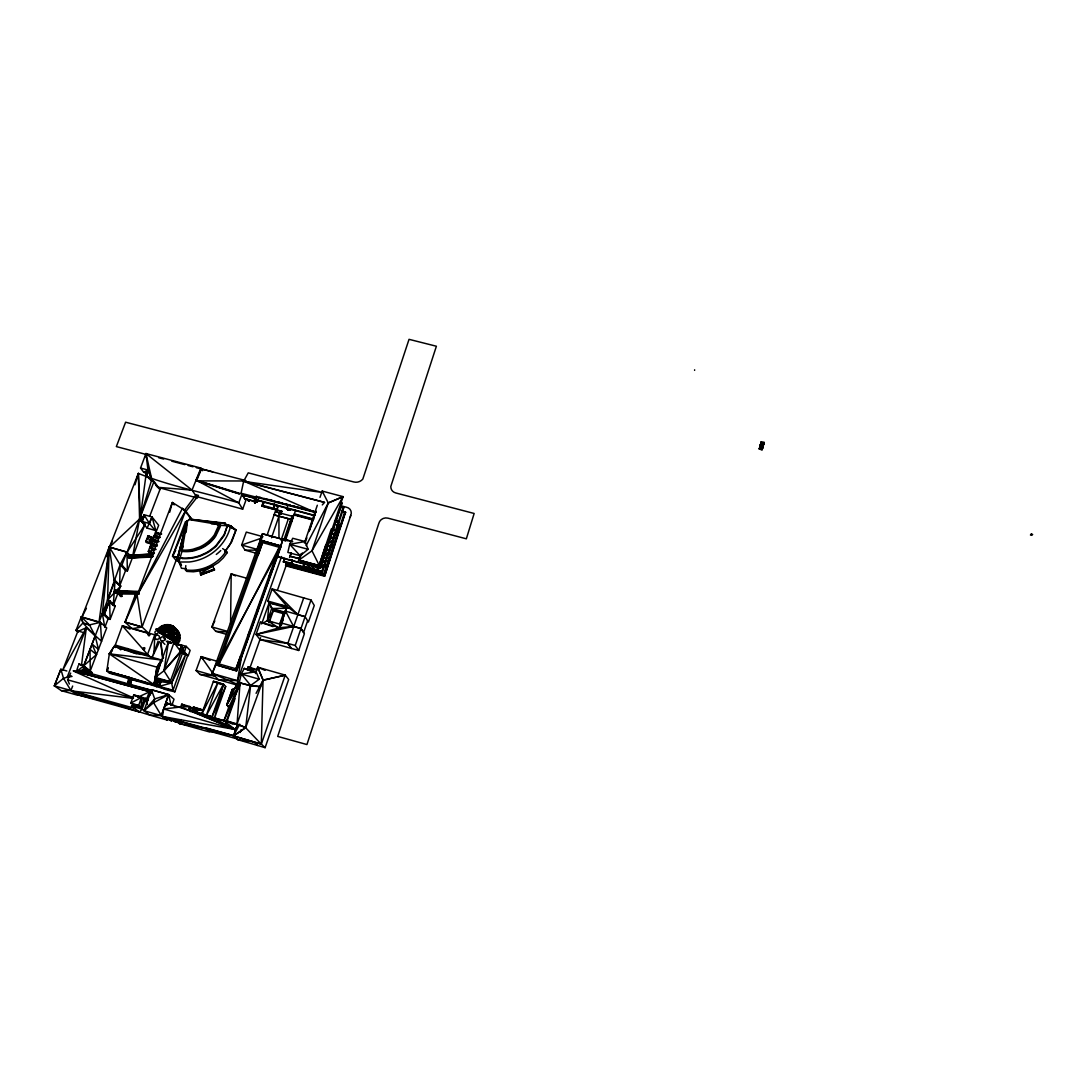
<?xml version="1.0" encoding="UTF-8"?>
<svg xmlns="http://www.w3.org/2000/svg" width="1087" height="1087" viewBox="0 0 1087 1087"><rect width="100%" height="100%" fill="white"/><g stroke="black" fill="none" stroke-linecap="round" stroke-linejoin="round"><path stroke-width="1.5" d="M230.566 623.884L231.191 573.895L248.04 578.61M159.218 630.65L164.395 627.077L170.374 627.933C174.124 630.514 176.189 635.542 173.309 639.618L175.917 641.194C178.676 637.145 178.54 631.37 175.048 627.797L175.455 628.707C180.456 631.683 181.583 638.898 178.214 643.504M118.021 591.491L119.108 590.499L118.021 591.491L119.108 590.499L121.948 594.331L120.956 594.385M106.526 556.639L109.257 547.006L107.545 600.038L109.57 600.649L115.249 606.043L107.545 600.038L120.086 564.669L121.893 565.158L127.383 570.947L126.934 552.047L120.086 564.669L119.692 585.771L120.671 586.056L113.252 605.445L115.249 606.043L110.127 619.373L108.143 618.788L102.355 613.544L109.257 547.006L126.921 552.047L132.342 557.998L127.383 570.947L125.603 570.471L120.086 564.669L109.257 547.006L81.797 617.28L98.999 622.226L101.336 624.291M154.001 653.233L154.816 634.808L122.342 625.772L115.263 645.094L120.766 649.849M120.793 595.676L120.725 596.437L117.858 592.782L118.918 592.782L121.785 596.437L120.725 596.437L117.858 592.782L121.839 595.662L117.79 593.556L118.959 592.809L121.785 596.437L117.899 592.809M130.358 686.155L130.861 677.921L128.823 677.337L127.315 684.878L130.861 677.921L129.502 685.476M694.607 370.368L694.634 369.797M151.188 693.126L151.406 689.742L168.634 694.62L174.002 699.199L171.895 705.286M118.891 593.584L118.918 592.782L117.79 593.556M121.948 594.331L122.016 593.393L120.97 593.461M202.291 570.539L193.418 571.789L186.692 571.395L185.442 569.887L185.809 565.607M263.108 623.096L267.429 620.595L269.087 602.85L267.837 601.043L272.158 588.923L311.031 599.983L314.279 605.486L308.409 622.036L305.094 616.682L285.501 611.111L279.699 627.675L256.056 634.441L260.01 639.55L298.708 650.474L304.387 633.667L300.99 628.503L281.329 622.973M269.359 619.631L269.06 622.837L273.299 610.799L269.087 602.85L287.117 606.478L297.756 614.59L305.094 616.682L311.031 599.983M135.033 597.972L135.345 594.738L137.152 595.241L142.084 626.982L125.059 622.117L135.345 594.738M234.412 734.255L235.186 729.54L223.949 720.763L228.65 707.501L226.83 704.729L237.645 682.487L250.621 685.489L245.703 727.543L233.488 735.926L237.591 739.622L265.106 747.666L288.666 679.511L285.229 675.122L257.687 667.201L255.431 673.587M145.59 456.676L145.971 453.564L200.946 468.089L202.658 470.739M186.094 532.399L187.548 520.85L189.559 519.151L225.077 523.119L226.653 525.483M81.511 665.162L86.335 627.688L77.748 631.547L62.638 670.299L86.335 627.688L101.58 641.316L90.248 670.883L92.178 674.388L85.099 669.008L83.142 665.448L78.753 664.13L83.658 665.842L96.485 654.578L92.042 644.102L100.412 622.335L81.28 616.832L76.008 630.406M212.617 471.799L201.435 468.85L196.068 480.114L242.007 494.082L245.852 500.455L242.673 509.151L238.773 502.86C205.361 492.819 170.455 486.365 138.348 473.416L109.447 547.196L127.097 552.237L140.427 516.678L145.93 475.522L147.968 470.019L145.971 453.564L192.019 490.101L197.467 497.995L157.764 487.316L151.759 479.285L147.968 470.019L140.536 468.049L145.971 453.564L151.759 479.285L153.376 481.989M162.67 661.086L161.515 660.013L114.203 646.398L109.339 653.844L106.811 671.005L109.488 673.138L128.66 678.668L126.092 676.576L106.811 671.005L107.966 667.866M168.39 642.091L171.515 642.947L168.39 642.091L163.988 670.761L171.651 682.989L173.064 690.259L174.871 691.848L187.643 655.678L180.551 651.29L173.974 642.553L168.39 642.091L155.292 677.541L157.547 679.511M130.209 679.117L147.465 684.09L154.041 684.633L156.936 667.16L161.515 660.013L109.339 653.844L114.203 646.398L136.446 653.776M112.409 650.678L109.339 653.844L154.041 684.633L156.949 667.16L161.515 660.013L154.041 684.633L106.811 671.005L108.306 668.179M239.765 683.152L237.469 680.679L242.306 652.309M259.929 548.826L262.497 533.799L287.253 540.592L262.497 533.799L256.614 553.256M281.737 624.631L283.952 611.981L286.112 610.12M130.63 684.647L131.704 678.614M226.558 525.918L224.968 523.554L189.437 519.654L220.09 524.736L215.036 535.864A34.295 31.469 -27.2 0 1 212.359 539.206A32.868 30.164 -27.2 0 1 207.59 543.609L205.783 544.913A33.439 30.681 -27.2 0 1 200.062 548.065L193.894 550.131A33.683 30.898 -27.2 0 1 189.641 550.864A33.439 30.681 -27.2 0 1 181.407 550.796L180.632 549.859A33.384 30.64 -27.2 0 0 188.893 549.927A33.738 30.952 -27.2 0 0 193.16 549.18L199.342 547.114A33.493 30.735 -27.2 0 0 205.076 543.948L206.883 542.658A32.923 30.205 -27.2 0 0 211.666 538.242A34.363 31.523 -27.2 0 0 214.356 534.886L219.411 523.73L220.593 525.32L220.131 527.005L215.539 536.434A34.254 31.428 -27.2 0 1 211.381 541.353A32.827 30.123 -27.3 0 1 208.106 544.179L206.313 545.47A33.398 30.653 -27.3 0 1 200.592 548.622L194.424 550.688A33.643 30.871 -27.2 0 1 188.024 551.598A33.289 30.545 -27.3 0 1 181.937 551.367L187.168 520.809L176.95 559.805L180.578 564.221M183.744 654.456L186.217 646.357L181.611 645.094L179.708 650.474L182.711 653.45L179.763 650.488L181.611 645.094L184.274 651.887L188.214 655.841L190.13 650.366L186.217 646.357L179.763 650.488L184.274 651.887L179.763 650.488M243.665 481.079L241.083 493.24L315.61 512.507L243.665 481.079L324.524 502.384L322.295 504.911M291.696 564.248L292.566 560.158M305.039 541.53L289.713 544.329L287.838 552.4L300.148 555.729L308.124 549.302L305.039 541.53L292.716 538.269L289.713 544.329L300.148 555.729M140.536 468.049L143.701 472.261L147.968 470.019L151.759 479.272L151.419 480.753L154.014 481.473L159.979 489.476L149.666 516.325M139.136 594.018L117.45 593.597L116.662 592.823L117.097 590.948L139.041 591.369M211.449 523.866L225.077 523.119L226.612 525.66M250.621 685.489L259.263 679.226L256.07 671.78L244.276 668.396L241.328 674.008L239.222 682.568L251.07 685.992L260.69 686.644L250.621 685.489L237.075 723.969L245.716 727.543L226.449 720.885L240.064 682.446L237.075 723.969L226.436 720.871M186.842 521.692L177.439 559.873L181.488 565.335M187.168 520.809L177.439 559.873L181.067 564.289M341.44 505.903L346.305 507.181A6.44 6.019 -19.4 0 1 350.748 515.387L277.701 736.415L306.942 744.554L378.779 523.499A7.215 6.794 -17.2 0 1 387.91 518.146L466.35 538.812L474.149 513.472L395.709 492.941A6.97 6.536 -14.7 0 1 390.817 486.432L436.39 346.237L409.038 339.334L362.813 479.095A8.37 7.799 -17 0 1 353.832 481.976L125.603 422.204L116.35 446.594L147.329 454.76M761.28 441.702L759.297 449.053L762.123 449.76L764.107 442.409L761.28 441.702L759.405 448.659L762.245 449.311L759.46 448.496M187.548 520.85L176.95 559.805L178.771 555.24M209.777 567.903L218.405 562.536L223.256 557.944L227.332 552.59L224.941 551.136A41.089 37.773 -27.3 0 0 230.39 543.758L235.906 530.021L230.648 525.823L227.645 524.939L224.017 534.777L216.123 545.361A38.507 35.341 -27.3 0 1 214.153 547.196L209.859 550.498A36.387 33.412 -27.4 0 1 205.552 553.079L200.266 555.443A38.29 35.137 -27.3 0 1 197.712 556.299A42.814 39.281 -27.2 0 1 189.858 557.903L186.801 558.12A36.781 33.751 -27.4 0 1 182.263 558.066L179.545 557.753L182.643 558.514M169.721 512.222L172.344 502.439L185.564 510.768L191.529 518.961L189.451 517.412M762.218 449.366L764.107 442.409M186.257 568.759L181.475 568.27L178.961 562.02L181.937 551.367M285.174 539.587L291.968 516.189L275.133 511.719L274.046 514.858L290.895 519.341L291.941 521.298L285.161 541.258M135.005 484.775L138.348 473.416L140.427 516.678L142.873 519.939L139.571 519.015L109.447 547.196L112.464 541.217M350.245 517.113L350.748 515.387M145.305 524.138L141.419 521.271L143.824 517.466L140.413 516.678L151.419 480.753L145.93 475.522L151.759 479.285M165.115 631.506L163.865 633.327L161.175 631.696L165.115 631.506L164.395 633.857L161.175 631.696L162.439 629.876L165.645 632.036M78.264 665.665L76.321 671.793L83.577 673.804L84.786 667.038L83.142 665.448L78.753 664.13M170.632 637.675L171.366 635.324L168.675 633.694L167.425 635.515L170.632 637.675L171.366 635.324L167.425 635.515L170.102 637.145L171.366 635.324M342.242 511.243L345.353 512.031M759.691 447.599L762.503 448.32M760.261 445.507L763.047 446.322M760.669 444.012L763.454 444.841M760.805 443.523L763.617 444.23M759.297 449.053L762.136 449.705M759.555 448.102L762.381 448.809M762.911 446.825L760.098 446.105M304.795 563.501L303.871 566.64L321.82 571.449L342.948 507.942L340.19 507.221M291.343 563.283L283.598 561.205L283.354 561.911L322.391 572.496L343.805 507.697L340.53 506.841M323.668 574.507L286.194 564.37L323.668 574.507L326.222 566.816L322.921 565.824M323.885 564.873L326.643 565.62L339.81 525.619L337.459 534.315M340.258 525.564L344.688 511.868L341.957 511.148M326.983 566.286L324.021 575.227L286.071 565.05M324.334 575.634L285.514 565.226L286.03 565.879L286.683 562.319L286.058 565.906L324.646 576.232L340.734 525.524L337.473 524.695M341.236 510.972L345.517 512.086L340.91 525.931L337.677 525.103M324.646 576.232L345.517 512.086M312.377 568.909L313.029 566.069M313.409 565.811L312.404 568.8M317.757 566.966L316.942 570.131L318.111 567.183M318.912 565.43L300.107 560.403L319.021 565.648L325.842 544.682M319.021 565.648L331.277 528.948M320.42 568.284L342.011 502.955L320.42 568.284L277.185 556.721L283.041 538.975L292.512 541.503M292.593 560.607L291.642 563.718L302.933 566.735L303.884 563.623M304.537 563.324L303.219 567.224L304.469 563.215M303.871 566.64L304.876 563.637M309.469 564.751L308.64 567.917L309.564 564.778M135.372 695.327L145.821 698.452L142.071 709.172L139.421 711.999L77.856 694.865L72.299 690.992L149.775 715.11L166.841 719.961L167.303 718.589M305.257 542.535L306.847 537.82M308.98 531.543L315.869 511.121M309.618 530.198L315.977 511.352M300.664 554.044L298.504 560.335L319.605 566.11L343.084 496.637L322.173 491.066L320.013 497.357M289.522 557.577L291.153 552.767M299.224 558.704L290.161 556.286L291.153 553.351M291.955 560.063C293.327 566.137 280.106 562.59 284.848 558.161L283.49 562.074L284.617 558.922M292.349 560.294L291.099 563.976L292.349 559.982M322.173 491.066L328.274 502.941L311.996 550.837L298.504 560.348L302.322 552.984M298.708 650.474L295.229 645.501L300.99 628.503M281.057 540.239L288.422 518.689L290.895 519.341L291.941 521.312L293.87 514.45L312.839 519.491L293.857 514.464L291.696 520.85L293.938 514.627M280.99 545.579L283.041 538.975M284.074 539.356L290.895 519.341L274.087 514.885L267.185 534.913M295.582 510.143L294.414 513.947L313.858 519.097M304.428 543.024L317.322 505.238M176.936 721.333L176.583 722.312L175.252 721.931L175.591 720.939M271.533 537.752L278.938 516.176L278.965 537.997M280.663 514.151L281.669 511.243L261.899 505.998L263.421 501.623M280.745 514.3L281.669 511.243L279.97 514.178M287.579 509.803L287.416 509.137M286.533 562.264L285.922 565.743M127.315 684.878L128.728 680.761M161.365 715.64L168.634 694.62L151.406 689.756L144.068 710.721L161.365 715.64L167.344 720.083L167.846 718.752M274.4 503.607L273.829 508.417M274.603 503.974L273.516 508.349L274.481 505.17M276.981 506.243L275.921 505.958M275.867 512.507L276.791 509.681L276.791 511.855M277.987 506.229C274.943 513.512 281.207 503.594 274.739 505.373M307.648 620.759L303.586 632.525L300.977 628.558L293.626 626.452L279.699 627.675L260.391 622.212L256.056 634.441L295.229 645.501M134.38 704.498L131.527 706.02L142.057 709.172L149.775 715.11L161.365 715.64L168.634 694.62L154.707 698.914L144.068 710.721L153.58 702.705L168.634 694.62L171.039 705.273M287.335 509.368L288.435 509.844L286.642 509.124L287.566 506.433M255.54 615.677L236.803 669.741L277.117 556.49M268.761 577.51L271.519 569.561M274.821 560.022L279.237 547.291L262.565 542.617L219.003 663.912L235.947 668.804L240.58 656.14M300.977 628.558L305.094 616.682M281.75 511.393L261.981 506.162L263.502 501.786M263.937 502.371L262.837 505.509L263.842 502.221M258.122 555.321L262.565 542.617M303.721 597.85L287.838 643.45L291.411 648.45L287.838 643.45L260.01 639.55M256.559 496.27L255.431 499.857L314.428 515.686M255.431 499.857L256.532 496.732M281.288 512.357L281.669 511.27L280.011 511.148L278.992 514.151M240.091 732.502L241.083 729.662M278.204 627.62L267.429 620.595L271.709 608.503L288.286 608.258L269.087 602.85L271.709 608.503L283.952 611.981L279.712 624.074L280.609 628.055M207.563 716.156L211.72 717.556L223.487 684.239L213.392 681.332L201.462 714.553L218.025 682.378L206.177 715.694L223.487 684.239L213.392 681.332L221.069 684.552M225.688 686.481L214.003 719.608L223.487 684.239L225.688 686.481L211.72 717.556M261.668 623.938L269.087 602.85M256.084 693.329L263.095 680.095L285.229 675.122L261.301 744.174L233.488 735.926L237.537 724.418M173.974 642.553L182.439 645.923L174.64 643.789L182.439 645.923L173.974 642.553L163.988 670.761L155.332 677.418L160.794 681.753L171.651 682.989L185.904 653.939L173.064 690.259C150.916 687.364 131.88 675.503 109.488 673.138M203.092 710.246L192.739 709.227L193.486 707.134L203.16 709.933M232.278 689.389L226.83 704.729L228.678 706.509L226.83 704.729L232.265 689.389L235.594 688.085L240.594 683.016L237.645 682.487L235.58 688.085M225.648 725.165L235.064 698.628M238.936 687.704L240.594 683.016L226.83 704.729M247.17 669.769L248.135 667.065L256.912 669.565M249.942 667.853L260.608 637.729M277.43 590.187L286.397 564.832M203.269 710.259L192.739 709.227L193.486 707.148L202.658 710.219M235.947 668.804L279.237 547.291L219.003 663.912L223.677 651.276M236.681 670.896L281.166 546.082L261.682 540.592L216.979 665.149L236.681 670.896L216.938 665.095L281.207 546.15L261.722 540.66L281.207 546.15M218.147 661.548L201.149 656.657L196.081 670.53L200.049 674.416L218.446 679.715L237.469 680.679L281.587 556.517M180.551 651.29L163.988 670.761L181.189 651.493L170.197 681.685L156.841 678.736L156.215 680.476L160.794 681.753L159.15 686.359L173.064 690.259M176.719 558.732L148.865 633.504L142.084 626.982L132.098 628.707L125.046 622.117L137.152 595.241L182.412 508.417L185.564 510.768L142.084 626.982M182.14 509.164L182.412 508.403L191.529 518.961M158.403 681.291L155.563 679.905L153.906 684.511L156.46 686.685L158.498 685.802L160.156 681.182L155.563 679.905C157.398 689.09 167.344 689.892 174.871 691.848M171.311 720.83L168.118 718.983L171.311 720.83L171.664 719.839M237.02 685.082L218.446 679.715L212.278 673.424L262.497 533.799M284.481 558.759L283.49 562.074M248.597 501.175L249.575 500.672L248.597 501.175L247.496 499.341L249.276 501.365M181.393 550.81L183.037 546.299M159.15 686.359L171.651 682.989L182.602 652.893M248.108 635.569L249.847 630.813M256.79 611.818L260.853 600.744M262.592 596.002L278.218 553.269M265.106 747.666L261.328 744.079L233.488 735.926L245.648 727.733L263.095 680.095L257.687 667.201L265.079 670.38M154.041 684.633L156.338 678.356M242.007 494.082L238.773 502.86L196.068 480.114L196.57 480.875L245.716 480.984M279.264 514.056L280.99 511.162M279.373 514.26L280.392 511.257M279.644 514.165L280.718 511.257M280.609 514.178L281.682 511.27M202.413 714.879L167.058 703.207L163.675 708.969L162.466 716.496L205.905 728.711L209.832 732.04L178.92 723.398L177.127 721.945L177.629 720.559M178.92 723.398L179.437 722.013M154.816 634.808L147.533 654.401L151.242 657.689M158.104 641.181L151.759 658.246L159.626 641.588M176.583 722.312L174.762 720.858L175.129 719.879M255.228 503.036L254.426 500.482L253.475 500.998L253.733 500.292L255.228 503.036L253.475 500.998M150.006 536.992L152.343 537.657L148.022 535.701L145.767 541.693L150.088 543.636L152.343 537.657L148.022 535.701L150.088 543.636L151.541 536.693L149.286 542.685L146.596 542.685M160.659 630.569L161.487 628.381L162.506 629.4L164.395 627.077L165.414 628.096L167.751 624.794L173.159 626.316L171.366 628.952L167.507 626.914M254.548 502.833L255.499 502.316M154.218 535.701L155.536 532.263L161.65 533.962L154.218 535.701L155.02 536.665L160.346 537.399L154.218 535.701L156.283 533.255L155.536 532.263L161.053 534.396M155.74 549.682L149.598 547.984L148.28 551.435L153.688 553.663M150.59 548.446L155.903 549.207L149.775 547.495L151.093 544.043L157.221 545.756L149.775 547.495L153.647 549.302M83.251 667.133L95.194 635.909L89.487 624.916L81.28 616.832L82.911 623.028L95.18 635.909L98.469 649.415L92.028 644.102L83.672 665.842L76.321 671.793L83.577 673.804L84.772 667.051L92.178 674.388M102.355 613.544L115.086 580.431L114.081 580.145L109.257 547.006L98.999 622.226L102.355 613.544L109.57 600.649L110.127 619.373L104.366 614.128L102.355 613.544L104.828 627.389L108.143 618.788L104.366 614.128L109.57 600.649L104.366 614.128M107.545 600.038L120.671 586.056L114.081 580.145L119.692 585.771L125.603 570.471L121.893 565.158L126.934 552.047M156.175 531.76L158.675 525.266L152.003 516.964L143.96 514.708L141.419 521.271L149.462 523.554L156.175 531.76L152.017 516.964L147.098 528.119L155.033 530.374M86.335 627.688L67.149 677.323L72.068 676.427M140.413 516.678L154.014 481.473M152.221 557.02L129.081 558.107L128.307 557.278L129.04 555.389L153.525 554.234M66.837 671.005L60.858 669.239L54.35 685.883L61.361 690.666L70.94 690.517L72.666 686.046M152.017 516.964L149.462 523.554L143.96 514.708M70.94 690.517L54.35 685.883L60.858 669.239L63.508 678.329L70.927 690.517L77.721 695.245L61.361 690.666M145.033 471.84L147.166 474.91L145.536 471.989L147.166 474.91L144.843 472.329M73.468 670.774L83.577 673.804L83.142 665.448L91.851 672.459L83.142 665.448L84.473 670.924L86.199 672.214L152.329 690.517L149.517 691.631L145.509 701.631L151.473 691.903M181.23 719.567L179.613 723.602L205.905 728.711M200.932 468.076L192.019 490.101L157.764 487.316M201.435 468.85L196.57 480.875L196.068 480.114L239.262 493.797M177.82 722.148L178.377 720.763L180.17 722.216L179.613 723.602L175.374 720.178L164.993 718.493L177.82 722.148L177.127 721.945M237.034 684.171L212.278 673.424L218.202 659.374M157.343 629.808C161.243 623.992 170.51 622.566 175.306 628.069L173.458 630.922L173.58 635.705L177.249 638.558L173.309 639.618L172.317 638.626L176.855 630.338L173.458 630.922L170.374 627.933M168.648 636.493L172.588 638.884L173.879 632.919L172.724 630.175L167.765 627.185L161.759 628.639L159.49 630.922L164.721 634.115M283 620.215L279.685 627.675L287.117 606.478L272.158 588.923L297.756 614.59M69.378 684.022L67.611 679.837L70.669 673.07M201.462 714.553L206.19 704.227M214.791 620.935L211.951 626.968L215.715 631.289L226.395 634.319M228.65 707.501L240.594 683.016L223.949 720.763L188.717 709.879L189.885 706.604L181.719 704.186L180.673 707.012L163.675 708.969L235.186 729.526L238.012 724.852L209.94 716.686L218.8 720.436M140.997 587.687L137.139 595.241L172.357 502.439L174.165 504.884M81.797 617.28L86.403 608.312M306.14 545.62L328.274 502.941L343.084 496.637L311.996 550.837L319.605 566.11M233.488 735.926L239.724 724.173M168.499 635.053L169.83 633.327L163.322 629.251L161.433 631.982L169.572 633.055L167.697 635.786L162.901 632.947M175.673 550.47L172.561 556.177L176.108 560.416L179.151 561.272M243.57 481.324L248.244 472.845L322.336 492.493L243.57 481.324L324.524 502.384M137.152 595.241L185.564 510.768M282.185 619.875L279.712 624.074L267.429 620.595L273.299 610.799L283.952 611.981M234.153 735.831L206.19 727.964L210.104 731.306L234.153 735.831L162.466 716.496L235.186 729.526L238.012 724.852M148.063 537.916L145.767 541.693L149.286 542.685M127.097 552.237L144.639 525.116L143.756 522.534M161.705 660.189L163.512 657.472M161.705 632.24L163.322 629.251L169.83 633.327M222.631 548.595L226.232 551.027C217.753 564.452 201.19 572.238 185.442 569.887M156.107 629.264L175.129 640.365L156.107 629.264L159.544 632.661L178.159 644.007L175.129 640.365L178.159 644.007L159.544 632.661L174.885 640.705L178.159 644.007M184.545 510.238L196.081 494.789L198.486 495.441L185.007 512.575M224.819 551.72L231.776 541.734L235.933 530.374L230.648 525.823L226.164 524.749L235.906 530.021L226.164 524.749M149.775 547.495L151.895 544.995L151.093 544.043L156.637 546.177M161.433 631.982L163.594 629.522M157.615 630.08L162.072 626.153L167.751 624.794L168.512 627.946L170.577 625.202L171.366 628.952L175.306 628.069M78.223 632.226L76.008 630.406L82.911 623.028L81.28 616.832L84.27 618.136M176.108 560.416L177.874 558.732M172.317 638.626L177.874 635.759L173.621 632.661L172.466 629.903M54.35 685.883L63.508 678.329L71.171 675.978M167.425 635.515L169.205 634.224L171.882 635.854L168.675 633.694L169.205 634.224M192.739 709.227L194.451 707.99L193.486 707.134L194.451 707.99M161.175 631.696L162.968 630.406L162.439 629.876L164.572 631.316M212.481 565.919L200.334 573.596L199.75 570.634L212.481 565.919L214.615 569.955L200.592 574.683M152.751 556.721L151.066 556.286L152.669 555.43M142.954 699.96L145.821 698.452L148.362 700.49M137.927 697.202L152.329 690.517L76.321 671.78L85.099 669.008L90.493 675.068M328.274 502.955L343.084 496.637M206.639 569.221L208.731 568.352M200.456 574.126L214.125 569.031M200.687 575.186L214.384 569.506L200.565 574.656M83.128 673.464L86.199 672.214L83.128 673.464L149.517 691.631L150.495 694.865M83.781 673.193L86.199 672.214M124.638 649.7L127.424 648.599L130.644 651.439M136.69 591.871L117.097 590.948L114.067 592.075L117.45 593.597L138.525 593.38M261.464 538.16L241.654 545.035L245.064 550.144L255.594 553.079M203.405 570.281L205.565 569.574M164.164 630.922L161.759 628.639L167.765 627.185L170.632 628.191M89.487 624.916L82.911 623.028L89.487 624.916L100.412 622.335L106.716 627.919L101.58 641.316L100.412 622.335M158.729 538.214L152.778 539.6L153.58 540.565M154.245 550.036L148.28 551.435L154.422 553.147L149.096 552.373M174.613 633.667L177.738 632.947M285.202 675.217L263.027 680.285L261.301 744.174L245.648 727.733M256.056 634.441L293.626 626.452L285.501 611.111L287.117 606.478L267.837 601.043M251.07 685.992L241.328 674.008L256.07 671.78L257.687 667.201L263.095 680.095M76.321 671.793L84.473 670.924L88.02 673.6M129.081 558.107L153.145 556.109L128.307 557.278M127.655 555.539L150.685 553.949L151.433 556.259L127.709 557.291M134.693 556L137.954 555.851M114.869 592.863L138.375 593.23M137.438 555.28L129.04 555.389L129.801 556.231M245.064 550.144L256.6 550.131M139.924 654.32L147.519 654.401L122.355 625.772L130.073 629.156M124.638 591.871L117.899 591.736L114.76 590.282L114.067 592.075L116.662 592.823M217.359 525.238L230.648 525.823C227.034 542.155 213.731 555.498 197.848 560.24A46.931 43.059 -27.2 0 1 189.22 561.993L178.961 562.02M215.715 631.289L227.183 632.009M133.375 705.042L138.66 705.436L141.188 707.379L143.973 699.417L141.473 697.419L133.687 695.096L130.793 703.072L133.375 705.042L141.188 707.379L141.473 697.419L133.687 695.096L139.571 697.569M117.097 590.948L117.899 591.736L114.76 590.282L138.47 592.891M131.024 592.931L139.218 593.665M200.049 674.416L214.669 675.883L201.149 656.657L210.049 660.38M133.375 698.397L72.299 690.992L134.543 708.303L77.856 694.865M189.559 519.151L224.968 523.554M167.765 627.185L173.838 635.963L161.759 628.639L172.724 630.175L173.838 635.963L169.056 634.278M162.683 631.37L159.49 630.922L162.67 632.05M165.89 631.819L173.879 632.919L161.759 628.639M237.591 739.622L253.855 741.891L257.714 745.505M154.911 540.742L157.561 541.122M131.486 652.146L147.519 654.401L115.263 645.094L138.307 654.034M152.085 544.492L157.398 545.253L151.283 543.541L152.588 540.09L158.716 541.802L151.283 543.541L156.664 545.769M144.992 682.025L133.321 680.014L130.78 677.921M200.144 714.186L210.131 716.143L212.101 717.896M334.592 520.782L339.171 521.909L328.369 554.465L324.388 553.596M342.908 511.895L345.748 512.629M158.756 457.763L163.648 459.054M171.8 461.201L184.844 464.638M188.119 465.508L193.01 466.785M196.271 467.655L245.825 480.576M340.136 507.058L343.805 507.697M342.025 511.298L344.688 511.868M268.937 499.558L273.815 500.862M277.076 501.718L281.954 503.009M285.215 503.865L290.107 505.156M293.368 506.026L303.137 508.607M306.385 509.463L316.168 512.045M256.043 496.365L260.921 497.656M264.182 498.512L316.276 512.276M259.671 497.398L315.882 512.249M242.387 494.965L254.929 498.267L257.171 502.112L258.258 499.042L257.306 502.072L255.078 498.322L242.387 494.965L244.711 498.824L257.171 502.112L244.779 498.675M335.53 520.863L338.356 521.746M314.945 515.469L255.445 499.436M335.598 521.013L339.158 522.005M335.435 521.162L338.193 521.896M290.406 509.871L287.226 509.096M290.609 510.129L286.642 509.124M337.065 524.885L340.734 525.524M262.755 505.36L277.076 509.287M337.133 525.035L340.639 526.054M340.122 526.312L340.842 526.502M143.701 472.261L146.65 473.035M294.169 515.021L313.124 520.062M332.771 529.138L335.57 530.116L332.744 529.233M334.47 533.051L337.215 533.785M331.426 533.173L334.266 534.057L331.399 533.282M333.138 537.073L335.883 537.807M330.081 537.236L332.88 538.201M330.04 537.331L332.907 538.106M331.793 541.095L334.538 541.829M328.722 541.285L331.535 542.264M328.695 541.38L331.562 542.168M330.38 544.981L333.233 545.756M330.448 545.13L333.165 545.62M330.203 546.231L327.336 545.443L330.176 546.326M325.978 549.519L328.858 550.294M326.046 549.655L328.79 550.158M283.177 539.206L292.634 541.734M327.69 553.066L330.557 553.84L327.771 553.201M327.676 553.854L328.396 554.044M327.581 554.139L328.301 554.329L324.619 553.596M324.687 553.731L327.432 554.234M324.972 554.139L328.206 555.022M326.345 557.115L329.212 557.889L326.413 557.251M326.277 558.066L323.396 557.278L326.168 558.011M325.162 560.675L327.961 561.653M325.135 560.77L327.989 561.558M322.065 561.259L324.918 562.142L322.132 561.408M321.969 561.558L324.741 562.305M323.817 564.737L326.643 565.62M299.102 558.487L290.161 556.286M324.089 565.335L327.309 566.205M323.926 565.566L327.16 566.422M324.048 565.851L327.309 566.721M320.57 565.756L323.315 566.938L319.999 565.933M320.638 565.892L323.423 566.64M277.049 556.503L320.312 568.08M303.545 566.245L321.915 571.164M303.789 566.504L321.82 571.449M303.314 566.938L322.486 572.21M291.031 563.868L303.151 567.115M120.086 564.669L121.893 565.158M289.713 544.329L308.137 549.302M196.448 496.514L242.673 509.151M167.113 641.072L170.36 641.955M262.986 536.693L246.301 532.1L241.654 545.035L256.858 549.275M73.495 670.801L149.517 691.631M158.675 537.44L154.082 536.163L152.778 539.6L158.892 541.312M67.611 679.837L133.416 698.153M109.339 653.844L156.936 667.173M174.762 720.858L173.431 720.477L175.252 721.931M210.104 731.306L237.781 739.092M227.373 631.343L211.951 626.954L231.191 573.895L235.526 575.879M273.299 610.799L283.965 613.842M125.059 622.117L142.084 626.982M133.619 629.142L147.343 633.069M76.008 630.406L82.395 632.24M212.278 673.424L237.469 680.679M196.081 670.53L214.682 675.883M155.332 677.418L170.197 681.685M156.841 678.723L171.651 682.989M196.068 708.466L202.508 710.327M241.328 674.008L259.277 679.226M198.147 481.351L239.289 493.851M260.391 622.212L273.014 626.628M164.667 627.335L172.724 630.175M167.045 703.207L174.341 705.871M149.598 547.984L153.756 549.574M156.745 541.693L152.588 540.09L153.376 541.041M176.597 630.066L179.138 632.702L177.48 632.675L180.021 635.297L177.616 635.487L180.157 638.096L177.059 638.286L179.6 640.868L175.659 640.922L177.616 635.487L176.597 630.066L177.589 630.446L175.048 627.797M156.854 537.223L154.082 536.163L154.843 537.127M248.135 667.065L253.978 669.307M166.406 641.534L170.741 643.219M267.443 620.595L272.049 622.498M191.339 711.075L189.885 706.604L188.717 709.879L210.131 716.143L235.186 729.526L180.673 707.012L189.885 706.604L201.448 714.866M288.463 509.273L290.229 509.925M235.186 729.526L188.717 709.879L190.796 711.672M244.276 668.396L251.328 671.44M73.427 671.046L133.484 697.908M227.074 721.442L232.876 724.159M185.795 706.183L181.719 704.186L183.798 705.979M164.3 627.444L162.072 626.153L162.506 629.4M159.789 632.308L178.404 643.667L174.273 640.909M174.885 640.705L156.351 628.925L161.868 632.607M248.135 667.065L255.825 672.636M131.527 706.02L139.421 711.999M96.498 654.578L90.017 649.319L90.248 670.883M165.971 702.311L168.132 704.104L165.971 702.311L166.868 705.477M114.203 646.398L115.494 647.512M170.183 636.615L172.588 638.884M109.828 602.198L113.252 605.445L115.086 580.431L120.671 586.056M162.248 641.751L164.925 644.374M155.699 485.115L159.979 489.476M170.319 624.93L172.045 626.71M172.901 626.044L175.455 628.707M145.807 472.709L147.166 474.91M148.022 535.701L148.837 536.665M147.098 528.119L139.584 519.015L138.348 473.416M142.234 519.165L142.873 519.939M143.199 516.692L143.824 517.466M226.232 551.027L227.332 552.59M227.645 524.939L224.343 535.266L216.462 545.851A38.466 35.314 -27.3 0 1 214.492 547.671L210.212 550.973A36.347 33.384 -27.4 0 1 205.919 553.555L200.633 555.919A38.249 35.11 -27.3 0 1 198.079 556.761A42.773 39.241 -27.2 0 1 190.225 558.365L187.181 558.596A36.741 33.738 -27.4 0 1 182.643 558.528M161.365 715.64L153.593 702.705L154.707 698.9L151.406 689.756M276.343 511.094L276.737 512.031M291.968 516.189L292.987 518.241M155.563 679.905L158.498 685.788L153.906 684.511L160.156 681.182L160.496 683.9M145.821 698.452L147.261 704.512M164.844 625.12L165.414 628.096M159.626 627.851L160.034 630.406M160.781 643.368L162.724 658.233M160.985 642.471L162.805 658.355M163.553 637.974A1.658 1.535 -34.8 0 1 165.373 639.917M220.729 550.579A44.988 41.306 -27.3 0 1 216.286 554.438M148.09 634.577C149.164 638.68 151.528 631.696 148.09 634.577M143.022 648.355C144.095 652.485 146.473 645.461 143.022 648.355M139.584 519.015L132.342 557.998L144.639 525.116L139.571 519.015M187.032 521.787L181.76 544.764L187.032 521.774L185.469 521.638L172.561 556.177L177.208 557.468L172.602 556.164L187.032 521.787M759.854 447.002L762.68 447.708L759.854 447.002M759.99 446.499L762.816 447.219L759.99 446.499M760.397 445.018L763.223 445.724L760.397 445.018M760.533 444.515L763.359 445.235L760.533 444.515M760.941 443.02L763.753 443.741L760.941 443.02M761.077 442.518L763.889 443.238L761.077 442.518M141.473 697.419L138.66 705.436L130.793 703.072L141.473 697.419M192.983 709.308L192.222 711.482L192.997 709.322M281.302 511.162L280.229 514.083L281.302 511.162M1031.291 534.057L1030.435 534.994L1031.794 535.334L1032.65 534.396L1031.291 534.057M328.369 554.465L325.122 553.691L328.369 554.465M203.092 658.681L201.149 656.657L203.092 658.681M162.208 641.072A2.256 2.092 -34.8 0 0 164.626 638.042A2.256 2.092 -34.8 0 0 160.862 637.689A2.256 2.092 -34.8 0 0 162.208 641.072M156.908 639.455A2.256 2.079 -34.8 0 0 159.341 636.425A2.256 2.079 -34.8 0 0 155.577 636.085A2.256 2.079 -34.8 0 0 156.908 639.455M156.27 633.938A1.698 1.563 -34.5 0 0 158.091 631.669A1.698 1.563 -34.5 0 0 155.278 631.411A1.698 1.563 -34.5 0 0 156.27 633.938"/></g></svg>
